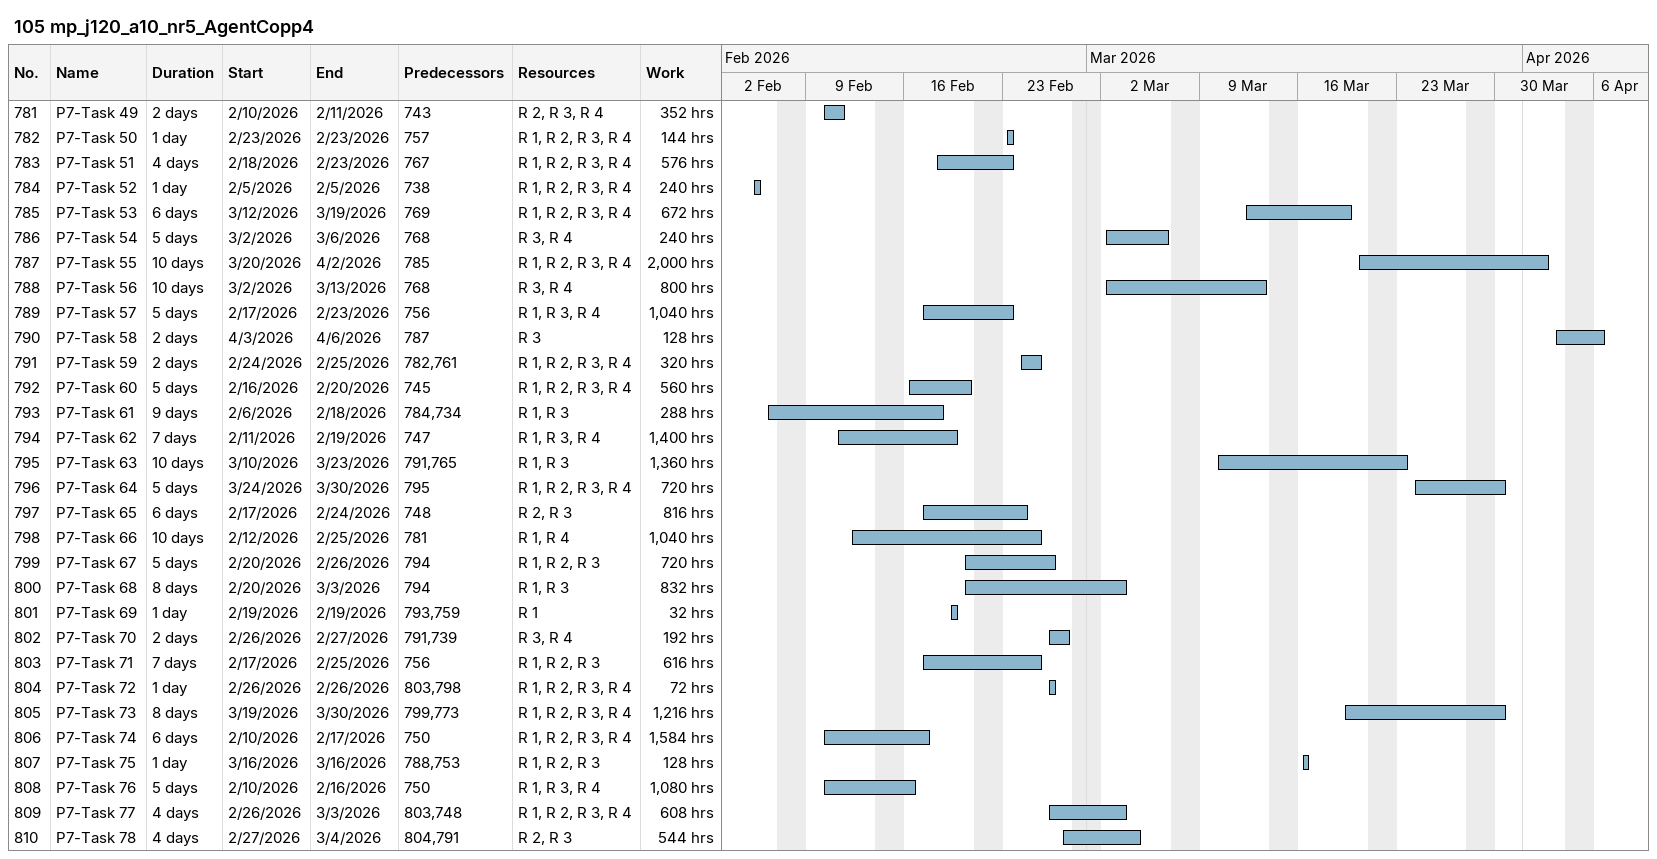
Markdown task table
105 mp_j120_a10_nr5_AgentCopp4

| ID | Task | Duration | Start | Finish | Predecessors | Resources | Work (h) |
|---|---|---|---|---|---|---|---|
| 781 | P7-Task 49 | 2d | 2026-02-10 | 2026-02-11 | 743 | R 2, R 3, R 4 | 352 |
| 782 | P7-Task 50 | 1d | 2026-02-23 | 2026-02-23 | 757 | R 1, R 2, R 3, R 4 | 144 |
| 783 | P7-Task 51 | 4d | 2026-02-18 | 2026-02-23 | 767 | R 1, R 2, R 3, R 4 | 576 |
| 784 | P7-Task 52 | 1d | 2026-02-05 | 2026-02-05 | 738 | R 1, R 2, R 3, R 4 | 240 |
| 785 | P7-Task 53 | 6d | 2026-03-12 | 2026-03-19 | 769 | R 1, R 2, R 3, R 4 | 672 |
| 786 | P7-Task 54 | 5d | 2026-03-02 | 2026-03-06 | 768 | R 3, R 4 | 240 |
| 787 | P7-Task 55 | 10d | 2026-03-20 | 2026-04-02 | 785 | R 1, R 2, R 3, R 4 | 2000 |
| 788 | P7-Task 56 | 10d | 2026-03-02 | 2026-03-13 | 768 | R 3, R 4 | 800 |
| 789 | P7-Task 57 | 5d | 2026-02-17 | 2026-02-23 | 756 | R 1, R 3, R 4 | 1040 |
| 790 | P7-Task 58 | 2d | 2026-04-03 | 2026-04-06 | 787 | R 3 | 128 |
| 791 | P7-Task 59 | 2d | 2026-02-24 | 2026-02-25 | 782, 761 | R 1, R 2, R 3, R 4 | 320 |
| 792 | P7-Task 60 | 5d | 2026-02-16 | 2026-02-20 | 745 | R 1, R 2, R 3, R 4 | 560 |
| 793 | P7-Task 61 | 9d | 2026-02-06 | 2026-02-18 | 784, 734 | R 1, R 3 | 288 |
| 794 | P7-Task 62 | 7d | 2026-02-11 | 2026-02-19 | 747 | R 1, R 3, R 4 | 1400 |
| 795 | P7-Task 63 | 10d | 2026-03-10 | 2026-03-23 | 791, 765 | R 1, R 3 | 1360 |
| 796 | P7-Task 64 | 5d | 2026-03-24 | 2026-03-30 | 795 | R 1, R 2, R 3, R 4 | 720 |
| 797 | P7-Task 65 | 6d | 2026-02-17 | 2026-02-24 | 748 | R 2, R 3 | 816 |
| 798 | P7-Task 66 | 10d | 2026-02-12 | 2026-02-25 | 781 | R 1, R 4 | 1040 |
| 799 | P7-Task 67 | 5d | 2026-02-20 | 2026-02-26 | 794 | R 1, R 2, R 3 | 720 |
| 800 | P7-Task 68 | 8d | 2026-02-20 | 2026-03-03 | 794 | R 1, R 3 | 832 |
| 801 | P7-Task 69 | 1d | 2026-02-19 | 2026-02-19 | 793, 759 | R 1 | 32 |
| 802 | P7-Task 70 | 2d | 2026-02-26 | 2026-02-27 | 791, 739 | R 3, R 4 | 192 |
| 803 | P7-Task 71 | 7d | 2026-02-17 | 2026-02-25 | 756 | R 1, R 2, R 3 | 616 |
| 804 | P7-Task 72 | 1d | 2026-02-26 | 2026-02-26 | 803, 798 | R 1, R 2, R 3, R 4 | 72 |
| 805 | P7-Task 73 | 8d | 2026-03-19 | 2026-03-30 | 799, 773 | R 1, R 2, R 3, R 4 | 1216 |
| 806 | P7-Task 74 | 6d | 2026-02-10 | 2026-02-17 | 750 | R 1, R 2, R 3, R 4 | 1584 |
| 807 | P7-Task 75 | 1d | 2026-03-16 | 2026-03-16 | 788, 753 | R 1, R 2, R 3 | 128 |
| 808 | P7-Task 76 | 5d | 2026-02-10 | 2026-02-16 | 750 | R 1, R 3, R 4 | 1080 |
| 809 | P7-Task 77 | 4d | 2026-02-26 | 2026-03-03 | 803, 748 | R 1, R 2, R 3, R 4 | 608 |
| 810 | P7-Task 78 | 4d | 2026-02-27 | 2026-03-04 | 804, 791 | R 2, R 3 | 544 |
